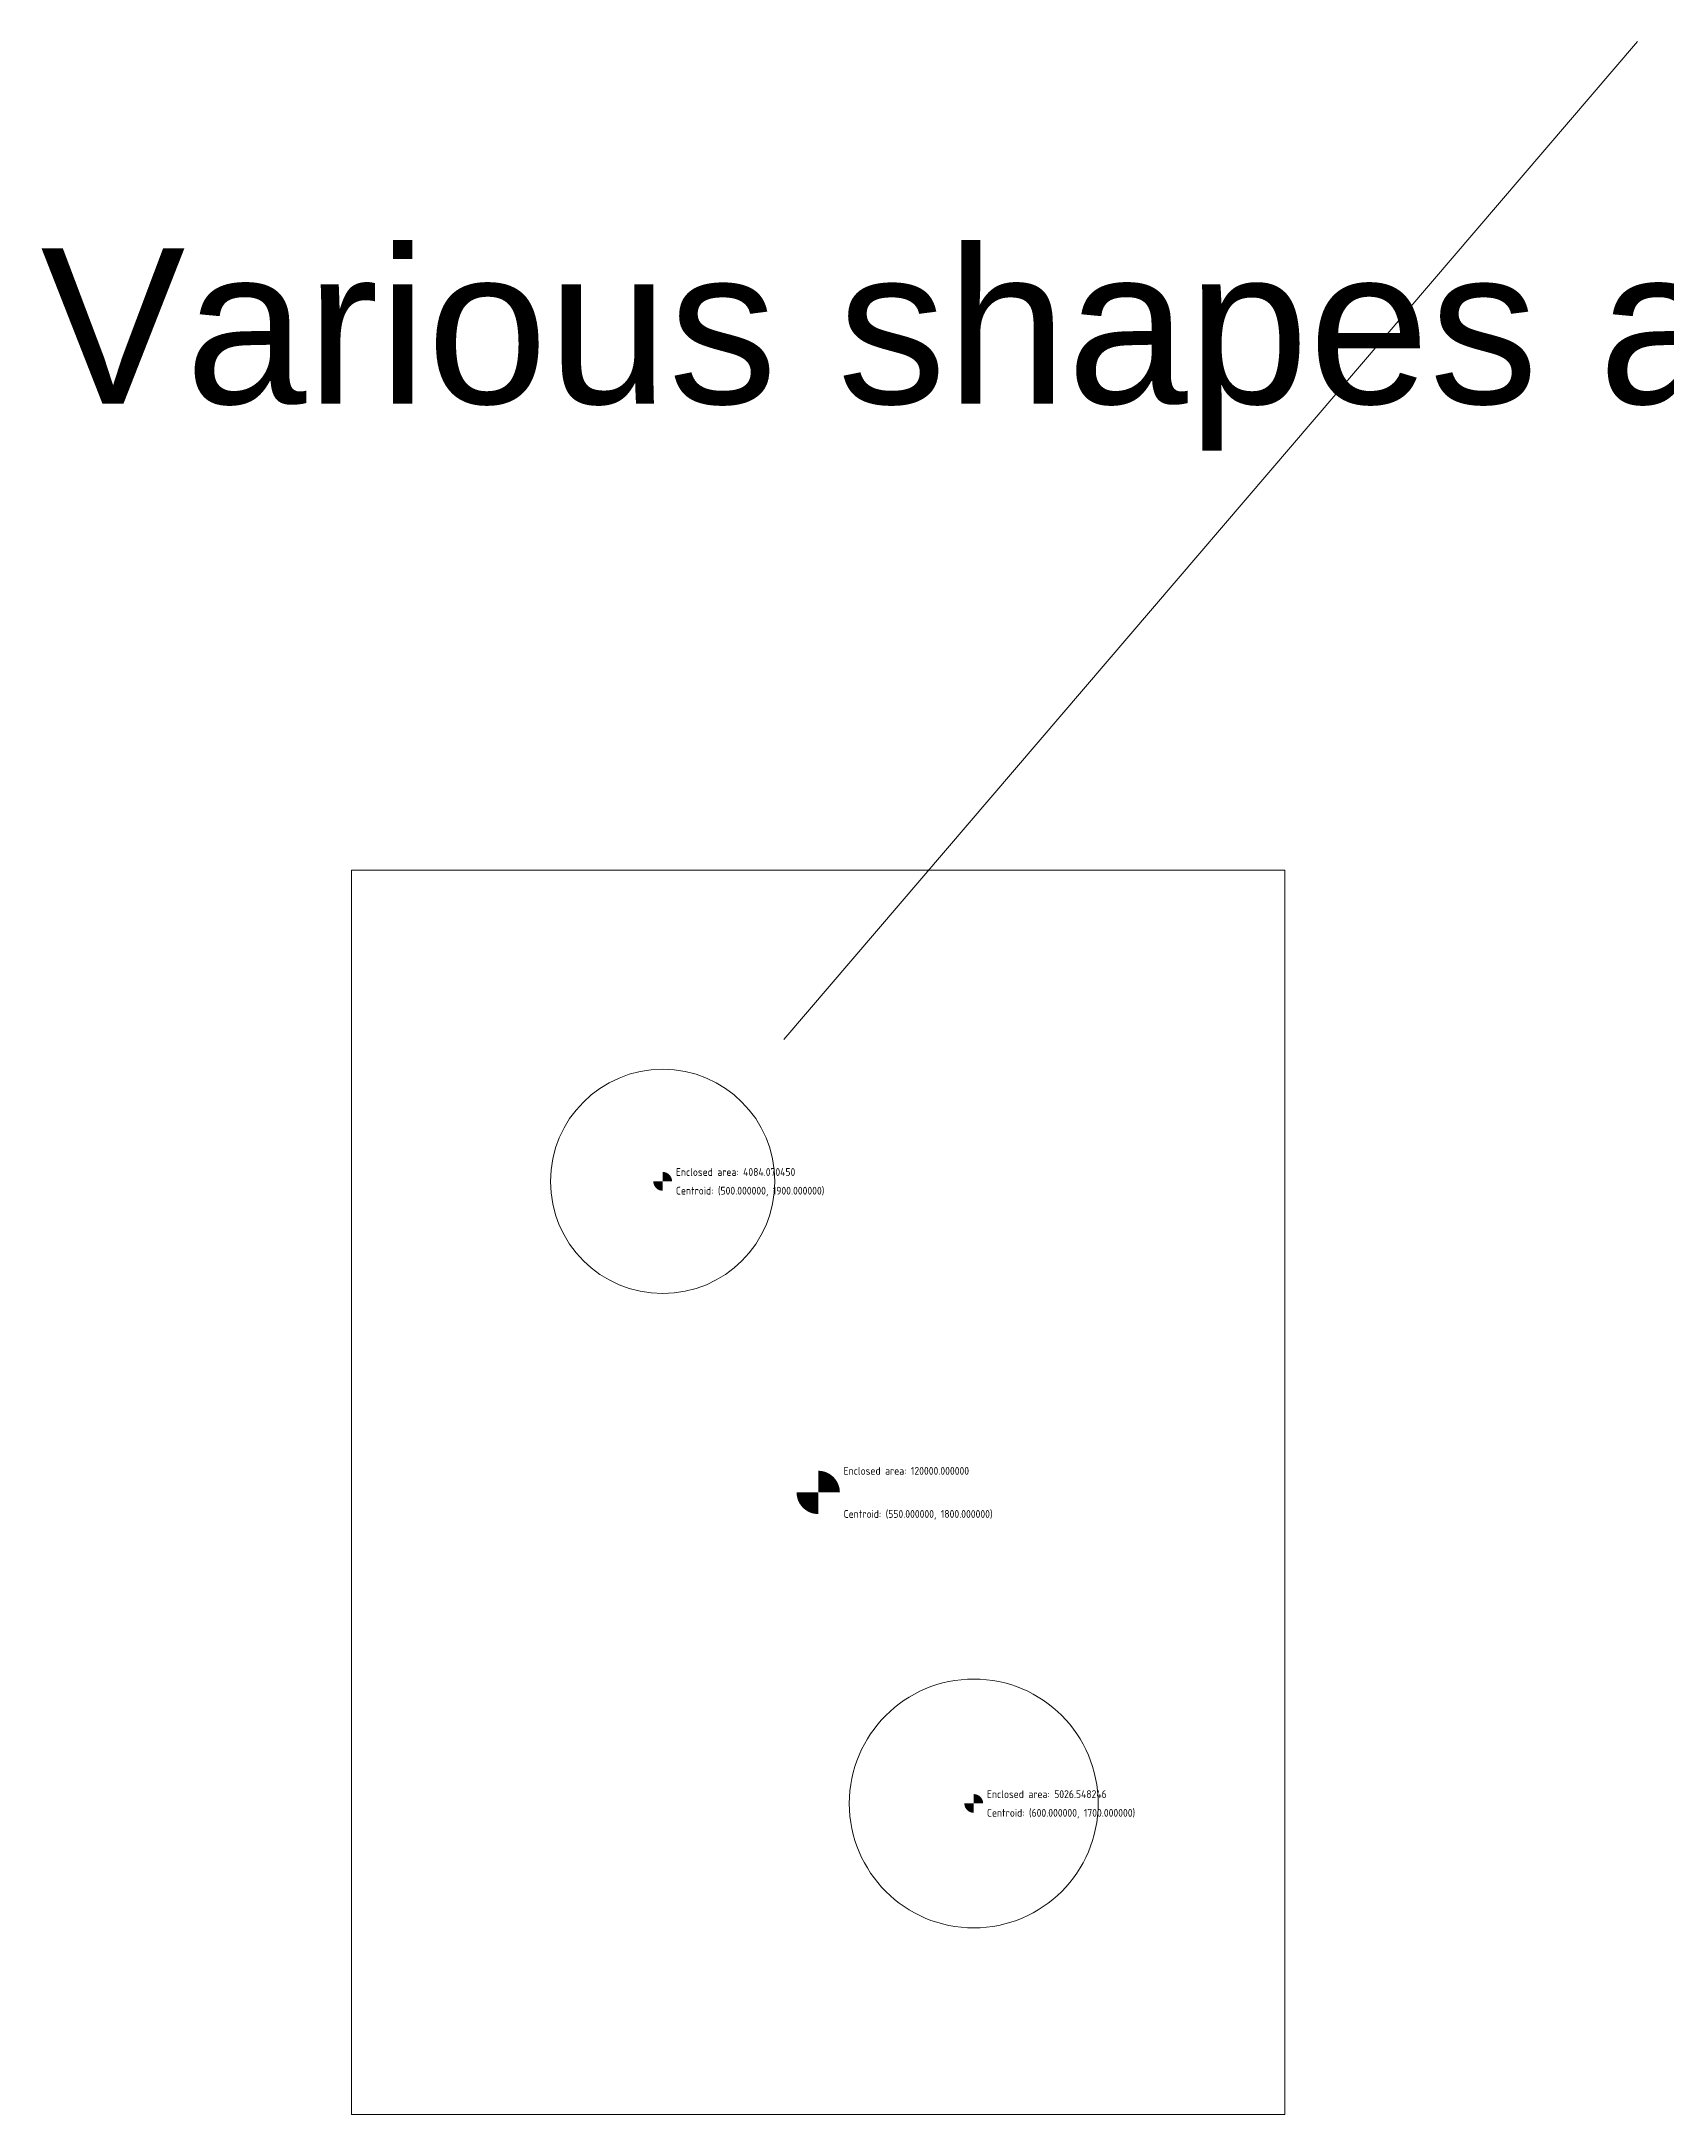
# Model space of a CAD drawing. Header units: millimetres. Extents: x 300 to 5400, y 194 to 3003.
# Drawn here: x 300 to 823, y 1600 to 2266 of the extents above; entities that cross this region are included whole.
import ezdxf

# ---------------------------------------------------------------- set-up
doc = ezdxf.new("R2010")
doc.units = ezdxf.units.MM
for name, color, linetype, lineweight, true_color in [('As boundaries', 18, 'Continuous', 15, 0x000000), ('Centroid Examples (empty) ... As area centroid (empty) ... As arc segments (78)', 3, 'Continuous', 15, 0x00ff00), ('Centroid Examples (empty) ... As wire centroid (63) ... Multiple selection', 4, 'Continuous', 15, 0x00ffff), ('Text', 18, 'Continuous', 15, 0x000000)]:
    doc.layers.add(name, color=color, linetype=linetype, lineweight=lineweight, true_color=true_color)
doc.styles.add('textstyle24', font='arial.ttf')
doc.styles.add('textstyle62', font='')
doc.styles.add('textstyle63', font='')
doc.styles.add('textstyle64', font='')
doc.styles.add('textstyle65', font='')
doc.styles.add('textstyle66', font='')
doc.styles.add('textstyle67', font='')
doc.styles.get('textstyle62').set_extended_font_data('ISOCP')
doc.styles.get('textstyle63').set_extended_font_data('ISOCP')
doc.styles.get('textstyle64').set_extended_font_data('ISOCP')
doc.styles.get('textstyle65').set_extended_font_data('ISOCP')
doc.styles.get('textstyle66').set_extended_font_data('ISOCP')
doc.styles.get('textstyle67').set_extended_font_data('ISOCP')

msp = doc.modelspace()

# ---------------------------------------------------------------- linework, layer by layer
at = {"layer": 'As boundaries', "flags": 128}
msp.add_lwpolyline([(400, 2000), (700, 2000), (700, 1600), (400, 1600)], close=True, dxfattribs=at)
at = {"layer": 'As boundaries'}
for centre, radius in [((500, 1900), 36.06), ((600, 1700), 40)]:
    msp.add_circle(centre, radius, dxfattribs=at)
at = {"layer": 'Centroid Examples (empty) ... As area centroid (empty) ... As arc segments (78)', "color": 73, "true_color": 0x9bdc70, "flags": 128}
for points in [[(497, 1900, 0, 0, 1), (503, 1900, 0, 0, 0), (501.5, 1900, 3.03, 3.03, 0.414214), (500, 1901.5, 0, 0, 0), (500, 1898.5, 3.03, 3.03, -0.414214), (498.5, 1900, 0, 0, 0), (497, 1900, 0, 0, -1), (503, 1900, 0, 0, 0)], [(543.07, 1800, 0, 0, 1), (556.93, 1800, 0, 0, 0), (553.46, 1800, 7, 7, 0.414214), (550, 1803.46, 0, 0, 0), (550, 1796.54, 7, 7, -0.414214), (546.54, 1800, 0, 0, 0), (543.07, 1800, 0, 0, -1), (556.93, 1800, 0, 0, 0)], [(597, 1700, 0, 0, 1), (603, 1700, 0, 0, 0), (601.5, 1700, 3.03, 3.03, 0.414214), (600, 1701.5, 0, 0, 0), (600, 1698.5, 3.03, 3.03, -0.414214), (598.5, 1700, 0, 0, 0), (597, 1700, 0, 0, -1), (603, 1700, 0, 0, 0)]]:
    msp.add_lwpolyline(points, format="xyseb", dxfattribs=at)
at = {"layer": 'Centroid Examples (empty) ... As wire centroid (63) ... Multiple selection', "color": 3, "true_color": 0x00ff00}
msp.add_line((813.33, 2266.45), (538.99, 1945.6), dxfattribs=at)

# ---------------------------------------------------------------- texts
at = {"layer": 'Centroid Examples (empty) ... As area centroid (empty) ... As arc segments (78)', "color": 73, "true_color": 0x9bdc70, "char_height": 2.5, "attachment_point": 1}
for s, insert, style in [('Enclosed area: 4084.070450', (504.25, 1904.25), 'textstyle62'), ('Centroid: (500.000000, 1900.000000)', (504.25, 1898.25), 'textstyle63'), ('Enclosed area: 120000.000000', (558.18, 1808.18), 'textstyle64'), ('Centroid: (550.000000, 1800.000000)', (558.18, 1794.32), 'textstyle65'), ('Enclosed area: 5026.548246', (604.25, 1704.25), 'textstyle66'), ('Centroid: (600.000000, 1700.000000)', (604.25, 1698.25), 'textstyle67')]:
    msp.add_mtext(s, dxfattribs=dict(at, insert=insert, style=style))
at = {"layer": 'Text', "insert": (300, 2200), "char_height": 50, "attachment_point": 1, "style": 'textstyle24'}
msp.add_mtext('Various shapes as boundaries', dxfattribs=at)

doc.saveas('drawing.dxf')
